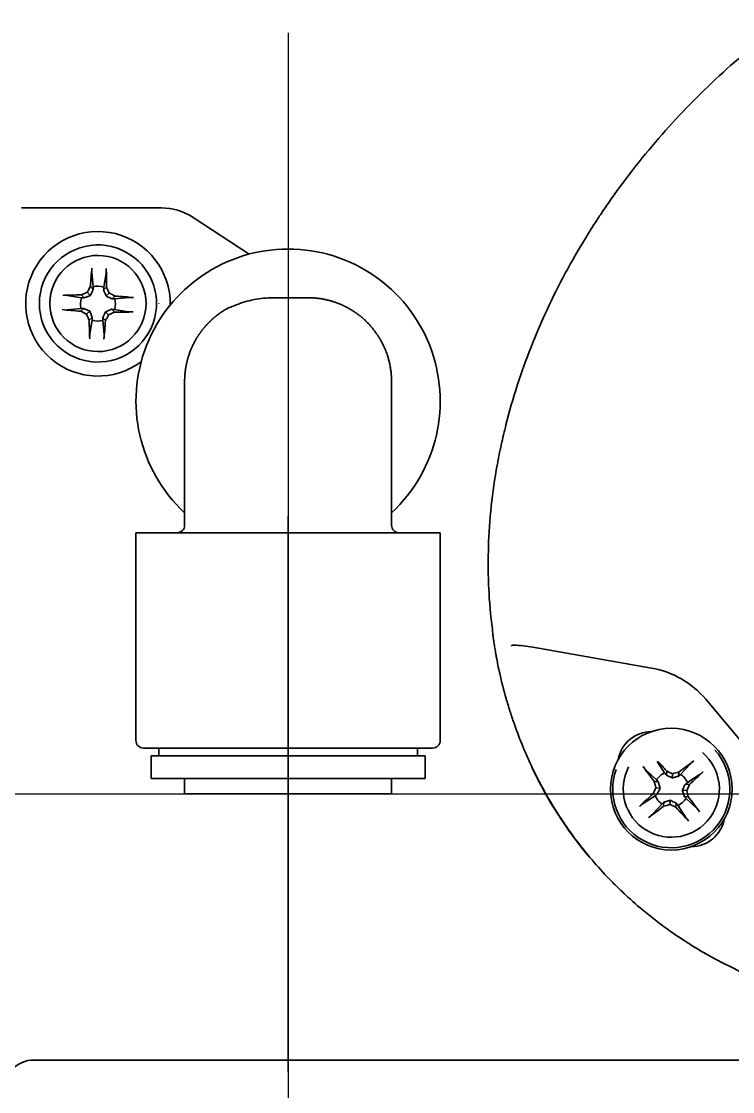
# Model space of a CAD drawing. Header units: inches. Extents: x 90 to 4161, y -506 to 3104.
# Drawn here: x 681.4 to 728.2, y 1215.4 to 1285.7 of the extents above; entities that cross this region are included whole.
import ezdxf

# ---------------------------------------------------------------- set-up
doc = ezdxf.new("R2010")
doc.units = ezdxf.units.IN
doc.layers.add('1', color=7, linetype='Continuous', true_color=0xffffff)
doc.layers.add('ORTHO$15', color=7, linetype='Continuous', true_color=0xffffff)

msp = doc.modelspace()

# ---------------------------------------------------------------- linework, layer by layer
at = {"color": 4}
for p, q in [((698.971, 1284.961), (698.971, 1184.961)), ((648.971, 1234.961), (748.971, 1234.961))]:
    msp.add_line(p, q, dxfattribs=at)
at = {"layer": '1', "color": 7, "linetype": 'Continuous', "lineweight": 35}
for p, q in [((681.44, 1273.463), (690.654, 1273.463)), ((692.668, 1272.866), (696.42, 1270.43)), ((686.156, 1268.274), (686.068, 1269.2)), ((686.135, 1268.513), (686.068, 1269.193)), ((686.856, 1268.252), (687.003, 1269.17)), ((686.895, 1268.513), (687.004, 1269.163)), ((686.154, 1268.1), (685.972, 1268.294)), ((686.847, 1268.077), (687.041, 1268.26)), ((685.393, 1267.558), (684.475, 1267.706)), ((685.567, 1267.549), (685.385, 1267.744)), ((685.97, 1267.708), (685.774, 1267.917)), ((687.006, 1267.675), (687.214, 1267.87)), ((687.397, 1267.49), (687.591, 1267.673)), ((687.572, 1267.488), (688.497, 1267.576)), ((685.37, 1266.859), (684.445, 1266.77)), ((685.545, 1266.856), (685.35, 1266.674)), ((687.375, 1266.798), (687.557, 1266.603)), ((687.549, 1266.789), (688.467, 1266.641)), ((690.471, 1267.186), (690.471, 1267.193)), ((685.936, 1266.672), (685.728, 1266.476)), ((686.095, 1266.269), (685.901, 1266.087)), ((686.086, 1266.095), (685.938, 1265.177)), ((686.786, 1266.073), (686.874, 1265.147)), ((686.788, 1266.247), (686.97, 1266.053)), ((686.972, 1266.639), (687.168, 1266.43)), ((698.971, 1253.211), (698.971, 1216.711)), ((723.191, 1235.874), (722.508, 1236.505)), ((723.727, 1236.324), (723.235, 1237.089)), ((724.77, 1236.233), (725.4, 1236.916)), ((723.837, 1236.188), (723.86, 1236.453)), ((724.224, 1235.994), (724.248, 1236.279)), ((724.638, 1236.118), (724.661, 1236.383)), ((725.22, 1235.696), (726.002, 1236.199)), ((723.306, 1235.742), (723.04, 1235.766)), ((723.43, 1235.328), (723.145, 1235.353)), ((724.89, 1235.2), (725.175, 1235.175)), ((725.084, 1235.587), (725.349, 1235.564)), ((723.1, 1234.831), (722.317, 1234.329)), ((723.235, 1234.941), (722.97, 1234.964)), ((723.681, 1234.41), (723.658, 1234.144)), ((724.096, 1234.534), (724.071, 1234.249)), ((725.014, 1234.785), (725.279, 1234.762)), ((725.129, 1234.654), (725.812, 1234.023)), ((723.55, 1234.295), (722.919, 1233.612)), ((724.483, 1234.34), (724.459, 1234.074)), ((724.592, 1234.204), (725.095, 1233.422)), ((682.271, 1217.461), (793.844, 1217.461))]:
    msp.add_line(p, q, dxfattribs=at)
for centre, radius, start, end in [((686.471, 1267.163), 4.75, 358.99938, 306.76357), ((686.471, 1267.173), 1.145, 70.35873, 105.95651), ((686.471, 1267.173), 1.145, 160.35873, 195.95651), ((686.471, 1267.173), 1.145, 340.35873, 15.95651), ((686.471, 1267.173), 1.145, 250.35873, 285.95651), ((724.16, 1235.264), 3.85, 160.25688, 41.74375), ((724.16, 1235.264), 3.16, 152.48312, 49.5175), ((724.16, 1235.264), 1.145, 112.20111, 147.79889), ((724.16, 1235.264), 1.145, 22.20111, 57.79889), ((724.16, 1235.264), 1.145, 202.20111, 237.79889), ((724.16, 1235.264), 1.145, 292.20111, 327.79889), ((682.271, 1215.461), 2, 90, 180)]:
    msp.add_arc(centre, radius, start, end, dxfattribs=at)
for centre, major_axis, ratio, start_param, end_param in [((690.653, 1269.763), (1.051, 3.548), 0.999834, 5.995286, 6.571085), ((686.471, 1267.181), (-3.85, 0), 0.999848, 3.494969, 9.250956), ((686.471, 1267.181), (-3.16, 0), 0.999875, 0, 6.275129), ((686.175, 1267.188), (0.185, 3.724), 0.072244, 0.900133, 1.272854), ((686.175, 1267.231), (0.19, 3.723), 0.07137, 0.917609, 1.222967), ((686.768, 1267.169), (-0.055, -3.728), 0.072244, 1.868738, 2.24146), ((686.768, 1267.212), (-0.05, -3.728), 0.072489, 1.928249, 2.223962), ((685.925, 1267.45), (1.666, 3.292), 0.094201, 1.359315, 1.476181), ((687.033, 1267.414), (1.451, -3.392), 0.094201, 1.665412, 1.782277), ((686.471, 1267.181), (-3.85, 0), 0.999848, 3.109437, 3.494969), ((686.475, 1267.47), (3.728, -0.055), 0.072244, 1.868738, 2.24146), ((686.23, 1267.736), (3.392, 1.451), 0.094201, 1.665412, 1.782277), ((686.747, 1267.719), (3.292, -1.666), 0.094201, 1.359315, 1.476181), ((686.486, 1267.47), (3.724, -0.185), 0.072244, 0.900133, 1.272854), ((686.456, 1266.877), (-3.724, 0.185), 0.072244, 0.900133, 1.272854), ((686.471, 1267.181), (-3.85, 0), 0.999848, 2.967771, 3.109437), ((686.195, 1266.628), (-3.292, 1.666), 0.094201, 1.359315, 1.476181), ((685.909, 1266.933), (-1.451, 3.392), 0.094201, 1.665412, 1.782277), ((686.174, 1267.178), (0.055, 3.728), 0.072244, 1.868738, 2.24146), ((686.767, 1267.159), (-0.185, -3.724), 0.072244, 0.900133, 1.272854), ((687.017, 1266.897), (-1.666, -3.292), 0.094201, 1.359315, 1.476181), ((686.711, 1266.611), (-3.392, -1.451), 0.094201, 1.665412, 1.782277), ((686.467, 1266.877), (-3.728, 0.055), 0.072244, 1.868738, 2.24146), ((723.929, 1235.077), (-2.346, 2.897), 0.072244, 0.900133, 1.272854), ((724.384, 1235.458), (2.446, -2.814), 0.072244, 1.868738, 2.127366), ((723.973, 1235.494), (2.897, 2.346), 0.072244, 0.900133, 1.272854), ((724.418, 1235.818), (3.344, -1.559), 0.094201, 1.665412, 1.782277), ((724.001, 1235.855), (3.563, 0.955), 0.094201, 1.359315, 1.476181), ((724.354, 1235.04), (-2.814, -2.446), 0.072244, 1.868738, 2.24146), ((723.605, 1235.522), (1.559, 3.344), 0.094201, 1.665412, 1.782277), ((723.569, 1235.106), (-0.955, 3.563), 0.094201, 1.359315, 1.476181), ((724.714, 1235.005), (-1.559, -3.344), 0.094201, 1.665412, 1.782277), ((724.75, 1235.422), (0.955, -3.563), 0.094201, 1.359315, 1.476181), ((723.965, 1235.488), (2.814, 2.446), 0.072244, 1.868738, 2.24146), ((724.39, 1235.451), (2.346, -2.897), 0.072244, 0.900133, 1.272854), ((724.346, 1235.033), (-2.897, -2.346), 0.072244, 0.900133, 1.272854), ((724.318, 1234.673), (-3.563, -0.955), 0.094201, 1.359315, 1.476181), ((723.901, 1234.71), (-3.344, 1.559), 0.094201, 1.665412, 1.782277), ((723.936, 1235.069), (-2.446, 2.814), 0.072244, 1.868738, 2.24146)]:
    msp.add_ellipse(centre, major_axis=major_axis, ratio=ratio, start_param=start_param, end_param=end_param, dxfattribs=at)
for points, knots in [([(686.068, 1269.2), (686.067, 1269.207), (686.067, 1269.215), (686.066, 1269.23), (686.066, 1269.235), (686.066, 1269.246), (686.066, 1269.258), (686.066, 1269.27), (686.066, 1269.283), (686.066, 1269.29), (686.066, 1269.311), (686.067, 1269.326), (686.067, 1269.348), (686.068, 1269.356), (686.068, 1269.371), (686.069, 1269.386), (686.07, 1269.401), (686.071, 1269.416), (686.071, 1269.424), (686.073, 1269.446), (686.074, 1269.461), (686.076, 1269.488), (686.077, 1269.501), (686.079, 1269.513)], [0, 0, 0, 0, 0.125, 0.125, 0.1875, 0.1875, 0.25, 0.3125, 0.3125, 0.375, 0.375, 0.5, 0.5, 0.5625, 0.5625, 0.625, 0.6875, 0.6875, 0.75, 0.75, 0.875, 0.875, 1, 1, 1, 1]), ([(686.068, 1269.193), (686.068, 1269.199), (686.067, 1269.208), (686.067, 1269.222), (686.066, 1269.227), (686.066, 1269.238), (686.066, 1269.25), (686.066, 1269.262), (686.066, 1269.275), (686.066, 1269.282), (686.067, 1269.303), (686.067, 1269.317), (686.068, 1269.339), (686.068, 1269.347), (686.069, 1269.362), (686.069, 1269.377), (686.07, 1269.392), (686.071, 1269.408), (686.072, 1269.415), (686.073, 1269.438), (686.074, 1269.452), (686.077, 1269.479), (686.078, 1269.493), (686.079, 1269.505)], [0, 0, 0, 0, 0.125, 0.125, 0.1875, 0.1875, 0.25, 0.3125, 0.3125, 0.375, 0.375, 0.5, 0.5, 0.5625, 0.5625, 0.625, 0.6875, 0.6875, 0.75, 0.75, 0.875, 0.875, 1, 1, 1, 1]), ([(687.013, 1269.483), (687.013, 1269.471), (687.014, 1269.458), (687.014, 1269.431), (687.014, 1269.416), (687.014, 1269.386), (687.014, 1269.371), (687.014, 1269.348), (687.014, 1269.341), (687.013, 1269.325), (687.013, 1269.31), (687.013, 1269.296), (687.012, 1269.281), (687.012, 1269.274), (687.011, 1269.253), (687.01, 1269.24), (687.009, 1269.222), (687.008, 1269.216), (687.007, 1269.205), (687.006, 1269.194), (687.005, 1269.185), (687.004, 1269.177), (687.004, 1269.173), (687.003, 1269.17)], [0, 0, 0, 0, 0.125, 0.125, 0.25, 0.25, 0.375, 0.375, 0.4375, 0.4375, 0.5, 0.5625, 0.5625, 0.625, 0.625, 0.75, 0.75, 0.8125, 0.8125, 0.875, 0.9375, 0.9375, 1, 1, 1, 1]), ([(687.013, 1269.475), (687.013, 1269.462), (687.014, 1269.449), (687.014, 1269.422), (687.015, 1269.407), (687.015, 1269.377), (687.015, 1269.362), (687.014, 1269.339), (687.014, 1269.332), (687.014, 1269.317), (687.013, 1269.302), (687.013, 1269.287), (687.012, 1269.272), (687.012, 1269.265), (687.011, 1269.245), (687.01, 1269.232), (687.009, 1269.214), (687.009, 1269.208), (687.008, 1269.197), (687.007, 1269.187), (687.006, 1269.178), (687.005, 1269.17), (687.004, 1269.166), (687.004, 1269.163)], [0, 0, 0, 0, 0.125, 0.125, 0.25, 0.25, 0.375, 0.375, 0.4375, 0.4375, 0.5, 0.5625, 0.5625, 0.625, 0.625, 0.75, 0.75, 0.8125, 0.8125, 0.875, 0.9375, 0.9375, 1, 1, 1, 1]), ([(685.97, 1267.708), (685.901, 1267.68), (685.833, 1267.653), (685.699, 1267.6), (685.633, 1267.575), (685.567, 1267.549)], [0, 0, 0, 0, 0.5, 0.5, 1, 1, 1, 1]), ([(686.154, 1268.1), (686.124, 1268.036), (686.094, 1267.971), (686.033, 1267.841), (686.002, 1267.775), (685.97, 1267.708)], [0, 0, 0, 0, 0.5, 0.5, 1, 1, 1, 1]), ([(687.006, 1267.675), (686.978, 1267.744), (686.951, 1267.811), (686.898, 1267.945), (686.872, 1268.012), (686.847, 1268.077)], [0, 0, 0, 0, 0.5, 0.5, 1, 1, 1, 1]), ([(687.397, 1267.49), (687.333, 1267.52), (687.269, 1267.55), (687.138, 1267.611), (687.073, 1267.642), (687.006, 1267.675)], [0, 0, 0, 0, 0.5, 0.5, 1, 1, 1, 1]), ([(688.497, 1267.576), (688.504, 1267.577), (688.512, 1267.578), (688.527, 1267.578), (688.532, 1267.578), (688.543, 1267.579), (688.555, 1267.579), (688.568, 1267.579), (688.581, 1267.579), (688.588, 1267.578), (688.609, 1267.578), (688.623, 1267.578), (688.646, 1267.577), (688.653, 1267.577), (688.668, 1267.576), (688.684, 1267.575), (688.699, 1267.574), (688.714, 1267.574), (688.721, 1267.573), (688.744, 1267.572), (688.758, 1267.57), (688.785, 1267.568), (688.798, 1267.567), (688.81, 1267.566)], [0, 0, 0, 0, 0.125, 0.125, 0.1875, 0.1875, 0.25, 0.3125, 0.3125, 0.375, 0.375, 0.5, 0.5, 0.5625, 0.5625, 0.625, 0.6875, 0.6875, 0.75, 0.75, 0.875, 0.875, 1, 1, 1, 1]), ([(685.545, 1266.856), (685.609, 1266.827), (685.673, 1266.797), (685.803, 1266.736), (685.869, 1266.705), (685.936, 1266.672)], [0, 0, 0, 0, 0.5, 0.5, 1, 1, 1, 1]), ([(686.972, 1266.639), (687.041, 1266.667), (687.109, 1266.694), (687.243, 1266.746), (687.309, 1266.772), (687.375, 1266.798)], [0, 0, 0, 0, 0.5, 0.5, 1, 1, 1, 1]), ([(685.936, 1266.672), (685.964, 1266.603), (685.991, 1266.535), (686.044, 1266.402), (686.07, 1266.335), (686.095, 1266.269)], [0, 0, 0, 0, 0.5, 0.5, 1, 1, 1, 1]), ([(686.788, 1266.247), (686.817, 1266.311), (686.847, 1266.376), (686.909, 1266.506), (686.94, 1266.572), (686.972, 1266.639)], [0, 0, 0, 0, 0.5, 0.5, 1, 1, 1, 1]), ([(688.78, 1266.632), (688.768, 1266.631), (688.755, 1266.631), (688.728, 1266.63), (688.713, 1266.63), (688.684, 1266.63), (688.669, 1266.63), (688.646, 1266.63), (688.638, 1266.631), (688.623, 1266.631), (688.608, 1266.631), (688.593, 1266.632), (688.579, 1266.632), (688.571, 1266.633), (688.55, 1266.634), (688.537, 1266.634), (688.519, 1266.636), (688.513, 1266.636), (688.502, 1266.637), (688.492, 1266.638), (688.483, 1266.639), (688.474, 1266.64), (688.471, 1266.64), (688.467, 1266.641)], [0, 0, 0, 0, 0.125, 0.125, 0.25, 0.25, 0.375, 0.375, 0.4375, 0.4375, 0.5, 0.5625, 0.5625, 0.625, 0.625, 0.75, 0.75, 0.8125, 0.8125, 0.875, 0.9375, 0.9375, 1, 1, 1, 1]), ([(685.929, 1264.864), (685.929, 1264.876), (685.928, 1264.889), (685.928, 1264.916), (685.928, 1264.931), (685.927, 1264.961), (685.928, 1264.976), (685.928, 1264.999), (685.928, 1265.006), (685.928, 1265.021), (685.929, 1265.036), (685.929, 1265.051), (685.93, 1265.066), (685.93, 1265.073), (685.931, 1265.094), (685.932, 1265.107), (685.933, 1265.125), (685.933, 1265.131), (685.934, 1265.142), (685.935, 1265.153), (685.936, 1265.162), (685.937, 1265.17), (685.938, 1265.174), (685.938, 1265.177)], [0, 0, 0, 0, 0.125, 0.125, 0.25, 0.25, 0.375, 0.375, 0.4375, 0.4375, 0.5, 0.5625, 0.5625, 0.625, 0.625, 0.75, 0.75, 0.8125, 0.8125, 0.875, 0.9375, 0.9375, 1, 1, 1, 1]), ([(686.874, 1265.147), (686.875, 1265.14), (686.875, 1265.132), (686.876, 1265.117), (686.876, 1265.112), (686.876, 1265.101), (686.876, 1265.089), (686.876, 1265.077), (686.876, 1265.063), (686.876, 1265.057), (686.876, 1265.036), (686.875, 1265.021), (686.874, 1264.999), (686.874, 1264.991), (686.873, 1264.976), (686.873, 1264.961), (686.872, 1264.946), (686.871, 1264.93), (686.87, 1264.923), (686.869, 1264.901), (686.868, 1264.886), (686.866, 1264.859), (686.864, 1264.846), (686.863, 1264.834)], [0, 0, 0, 0, 0.125, 0.125, 0.1875, 0.1875, 0.25, 0.3125, 0.3125, 0.375, 0.375, 0.5, 0.5, 0.5625, 0.5625, 0.625, 0.6875, 0.6875, 0.75, 0.75, 0.875, 0.875, 1, 1, 1, 1]), ([(722.508, 1236.505), (722.503, 1236.509), (722.497, 1236.515), (722.487, 1236.526), (722.483, 1236.53), (722.475, 1236.538), (722.467, 1236.546), (722.459, 1236.556), (722.45, 1236.566), (722.446, 1236.571), (722.432, 1236.587), (722.423, 1236.598), (722.408, 1236.615), (722.404, 1236.621), (722.394, 1236.632), (722.384, 1236.644), (722.375, 1236.656), (722.365, 1236.668), (722.361, 1236.674), (722.347, 1236.691), (722.338, 1236.703), (722.322, 1236.725), (722.314, 1236.735), (722.307, 1236.745)], [0, 0, 0, 0, 0.125, 0.125, 0.1875, 0.1875, 0.25, 0.3125, 0.3125, 0.375, 0.375, 0.5, 0.5, 0.5625, 0.5625, 0.625, 0.6875, 0.6875, 0.75, 0.75, 0.875, 0.875, 1, 1, 1, 1]), ([(725.4, 1236.916), (725.405, 1236.921), (725.411, 1236.927), (725.422, 1236.937), (725.425, 1236.941), (725.434, 1236.948), (725.442, 1236.956), (725.452, 1236.964), (725.461, 1236.973), (725.467, 1236.978), (725.482, 1236.991), (725.493, 1237.001), (725.511, 1237.015), (725.517, 1237.02), (725.528, 1237.03), (725.54, 1237.039), (725.552, 1237.049), (725.564, 1237.058), (725.57, 1237.063), (725.587, 1237.077), (725.599, 1237.085), (725.621, 1237.102), (725.631, 1237.11), (725.641, 1237.117)], [0, 0, 0, 0, 0.125, 0.125, 0.1875, 0.1875, 0.25, 0.3125, 0.3125, 0.375, 0.375, 0.5, 0.5, 0.5625, 0.5625, 0.625, 0.6875, 0.6875, 0.75, 0.75, 0.875, 0.875, 1, 1, 1, 1]), ([(724.224, 1235.994), (724.157, 1236.027), (724.091, 1236.059), (723.963, 1236.124), (723.899, 1236.156), (723.837, 1236.188)], [0, 0, 0, 0, 0.5, 0.5, 1, 1, 1, 1]), ([(724.638, 1236.118), (724.571, 1236.097), (724.503, 1236.076), (724.365, 1236.035), (724.295, 1236.015), (724.224, 1235.994)], [0, 0, 0, 0, 0.5, 0.5, 1, 1, 1, 1]), ([(726.241, 1236.401), (726.233, 1236.392), (726.223, 1236.383), (726.204, 1236.365), (726.193, 1236.355), (726.171, 1236.335), (726.159, 1236.325), (726.142, 1236.31), (726.136, 1236.305), (726.125, 1236.295), (726.113, 1236.285), (726.102, 1236.276), (726.091, 1236.267), (726.085, 1236.262), (726.069, 1236.249), (726.059, 1236.241), (726.044, 1236.229), (726.04, 1236.226), (726.031, 1236.219), (726.022, 1236.213), (726.015, 1236.208), (726.008, 1236.203), (726.005, 1236.201), (726.002, 1236.199)], [0, 0, 0, 0, 0.125, 0.125, 0.25, 0.25, 0.375, 0.375, 0.4375, 0.4375, 0.5, 0.5625, 0.5625, 0.625, 0.625, 0.75, 0.75, 0.8125, 0.8125, 0.875, 0.9375, 0.9375, 1, 1, 1, 1]), ([(723.43, 1235.328), (723.397, 1235.261), (723.364, 1235.196), (723.3, 1235.067), (723.268, 1235.004), (723.235, 1234.941)], [0, 0, 0, 0, 0.5, 0.5, 1, 1, 1, 1]), ([(723.306, 1235.742), (723.326, 1235.675), (723.347, 1235.607), (723.388, 1235.469), (723.409, 1235.399), (723.43, 1235.328)], [0, 0, 0, 0, 0.5, 0.5, 1, 1, 1, 1]), ([(724.89, 1235.2), (724.922, 1235.267), (724.955, 1235.332), (725.02, 1235.461), (725.052, 1235.524), (725.084, 1235.587)], [0, 0, 0, 0, 0.5, 0.5, 1, 1, 1, 1]), ([(725.014, 1234.785), (724.993, 1234.853), (724.972, 1234.921), (724.931, 1235.059), (724.91, 1235.128), (724.89, 1235.2)], [0, 0, 0, 0, 0.5, 0.5, 1, 1, 1, 1]), ([(723.681, 1234.41), (723.749, 1234.43), (723.817, 1234.451), (723.954, 1234.492), (724.024, 1234.513), (724.096, 1234.534)], [0, 0, 0, 0, 0.5, 0.5, 1, 1, 1, 1]), ([(724.096, 1234.534), (724.163, 1234.501), (724.228, 1234.469), (724.357, 1234.404), (724.42, 1234.372), (724.483, 1234.34)], [0, 0, 0, 0, 0.5, 0.5, 1, 1, 1, 1]), ([(722.078, 1234.127), (722.087, 1234.135), (722.096, 1234.144), (722.116, 1234.163), (722.127, 1234.173), (722.149, 1234.192), (722.16, 1234.202), (722.177, 1234.218), (722.183, 1234.223), (722.195, 1234.232), (722.206, 1234.242), (722.217, 1234.252), (722.229, 1234.261), (722.234, 1234.266), (722.25, 1234.279), (722.261, 1234.287), (722.275, 1234.298), (722.28, 1234.302), (722.289, 1234.308), (722.297, 1234.315), (722.304, 1234.32), (722.311, 1234.325), (722.314, 1234.327), (722.317, 1234.329)], [0, 0, 0, 0, 0.125, 0.125, 0.25, 0.25, 0.375, 0.375, 0.4375, 0.4375, 0.5, 0.5625, 0.5625, 0.625, 0.625, 0.75, 0.75, 0.8125, 0.8125, 0.875, 0.9375, 0.9375, 1, 1, 1, 1]), ([(725.812, 1234.023), (725.817, 1234.018), (725.823, 1234.013), (725.833, 1234.002), (725.836, 1233.998), (725.844, 1233.99), (725.852, 1233.981), (725.86, 1233.972), (725.869, 1233.962), (725.874, 1233.957), (725.887, 1233.941), (725.897, 1233.93), (725.911, 1233.913), (725.916, 1233.907), (725.926, 1233.895), (725.935, 1233.883), (725.945, 1233.872), (725.954, 1233.86), (725.959, 1233.854), (725.972, 1233.836), (725.981, 1233.825), (725.998, 1233.803), (726.005, 1233.792), (726.012, 1233.783)], [0, 0, 0, 0, 0.125, 0.125, 0.1875, 0.1875, 0.25, 0.3125, 0.3125, 0.375, 0.375, 0.5, 0.5, 0.5625, 0.5625, 0.625, 0.6875, 0.6875, 0.75, 0.75, 0.875, 0.875, 1, 1, 1, 1]), ([(722.919, 1233.612), (722.914, 1233.607), (722.908, 1233.601), (722.898, 1233.591), (722.894, 1233.587), (722.886, 1233.579), (722.877, 1233.572), (722.868, 1233.563), (722.858, 1233.554), (722.853, 1233.55), (722.837, 1233.536), (722.826, 1233.527), (722.809, 1233.513), (722.803, 1233.508), (722.791, 1233.498), (722.779, 1233.488), (722.767, 1233.479), (722.756, 1233.47), (722.75, 1233.465), (722.732, 1233.451), (722.721, 1233.442), (722.699, 1233.426), (722.688, 1233.418), (722.678, 1233.411)], [0, 0, 0, 0, 0.125, 0.125, 0.1875, 0.1875, 0.25, 0.3125, 0.3125, 0.375, 0.375, 0.5, 0.5, 0.5625, 0.5625, 0.625, 0.6875, 0.6875, 0.75, 0.75, 0.875, 0.875, 1, 1, 1, 1]), ([(725.297, 1233.182), (725.288, 1233.191), (725.279, 1233.2), (725.261, 1233.22), (725.251, 1233.231), (725.231, 1233.253), (725.221, 1233.264), (725.206, 1233.281), (725.201, 1233.287), (725.191, 1233.299), (725.181, 1233.31), (725.172, 1233.321), (725.163, 1233.333), (725.158, 1233.338), (725.145, 1233.354), (725.137, 1233.365), (725.125, 1233.379), (725.122, 1233.384), (725.115, 1233.393), (725.109, 1233.401), (725.104, 1233.408), (725.099, 1233.415), (725.097, 1233.419), (725.095, 1233.422)], [0, 0, 0, 0, 0.125, 0.125, 0.25, 0.25, 0.375, 0.375, 0.4375, 0.4375, 0.5, 0.5625, 0.5625, 0.625, 0.625, 0.75, 0.75, 0.8125, 0.8125, 0.875, 0.9375, 0.9375, 1, 1, 1, 1])]:
    msp.add_open_spline(points, degree=3, knots=knots, dxfattribs=at)
for points in [[(686.156, 1268.274), (686.155, 1268.216), (686.155, 1268.158), (686.154, 1268.1)], [(686.847, 1268.077), (686.85, 1268.136), (686.853, 1268.194), (686.856, 1268.252)], [(685.567, 1267.549), (685.509, 1267.552), (685.451, 1267.555), (685.393, 1267.558)], [(687.572, 1267.488), (687.514, 1267.489), (687.455, 1267.49), (687.397, 1267.49)], [(685.37, 1266.859), (685.428, 1266.858), (685.486, 1266.857), (685.545, 1266.856)], [(687.375, 1266.798), (687.433, 1266.795), (687.491, 1266.792), (687.549, 1266.789)], [(686.095, 1266.269), (686.092, 1266.211), (686.089, 1266.153), (686.086, 1266.095)], [(686.786, 1266.073), (686.786, 1266.131), (686.787, 1266.189), (686.788, 1266.247)], [(723.191, 1235.874), (723.229, 1235.83), (723.267, 1235.786), (723.306, 1235.742)], [(723.837, 1236.188), (723.8, 1236.233), (723.764, 1236.279), (723.727, 1236.324)], [(724.77, 1236.233), (724.726, 1236.194), (724.682, 1236.156), (724.638, 1236.118)], [(725.084, 1235.587), (725.129, 1235.623), (725.175, 1235.66), (725.22, 1235.696)], [(723.235, 1234.941), (723.19, 1234.904), (723.145, 1234.868), (723.1, 1234.831)], [(723.55, 1234.295), (723.593, 1234.333), (723.637, 1234.371), (723.681, 1234.41)], [(725.129, 1234.654), (725.09, 1234.697), (725.052, 1234.741), (725.014, 1234.785)], [(724.483, 1234.34), (724.519, 1234.294), (724.556, 1234.249), (724.592, 1234.204)]]:
    msp.add_open_spline(points, degree=3, dxfattribs=at)
at = {"layer": 'ORTHO$15', "color": 7, "linetype": 'Continuous', "lineweight": 35, "extrusion": (0, 1, 0)}
for p, q in [((697.671, 1267.561), (700.271, 1267.561)), ((692.171, 1252.611), (692.171, 1262.061)), ((705.771, 1262.061), (705.771, 1252.611)), ((708.971, 1252.111), (688.971, 1252.111)), ((688.971, 1252.111), (688.971, 1238.461)), ((708.971, 1238.461), (708.971, 1252.111)), ((715.061, 1244.595), (722.866, 1243.219)), ((726.42, 1241.167), (729.888, 1237.034)), ((708.471, 1237.961), (689.471, 1237.961)), ((690.471, 1237.961), (690.471, 1237.461)), ((707.471, 1237.461), (707.471, 1237.961)), ((689.971, 1237.461), (707.971, 1237.461)), ((689.971, 1237.461), (689.971, 1235.961)), ((707.971, 1235.961), (707.971, 1237.461)), ((707.971, 1235.961), (689.971, 1235.961)), ((692.171, 1235.961), (692.171, 1234.961)), ((705.771, 1234.961), (705.771, 1235.961)), ((705.771, 1234.961), (692.171, 1234.961)), ((718.797, 1230.764), (718.811, 1230.776))]:
    msp.add_line(p, q, dxfattribs=at)
at = {"layer": 'ORTHO$15', "color": 7, "linetype": 'Continuous', "lineweight": 35}
msp.add_circle((724.16, 1235.264), 4, dxfattribs=at)
for centre, radius, start, end in [((698.971, 1260.761), 10, 312.84794, 227.15202), ((691.671, 1252.611), 0.5, 270, 0), ((706.271, 1252.611), 0.5, 180, 270), ((722.874, 1236.796), 2.25, 90.43094, 169.56906), ((689.471, 1238.461), 0.5, 179.99998, 269.99998), ((708.471, 1238.461), 0.5, 269.99998, 359.99998), ((725.445, 1233.732), 2.25, 270.43094, 349.56906)]:
    msp.add_arc(centre, radius, start, end, dxfattribs=at)
at = {"layer": 'ORTHO$15', "color": 7, "linetype": 'Continuous', "lineweight": 35, "extrusion": (0, 0, -1)}
msp.add_ellipse((721.824, 1237.309), major_axis=(3, 5.197), ratio=0.999914, start_param=5.934175, end_param=6.632196, dxfattribs=at)
at = {"layer": 'ORTHO$15', "color": 7, "linetype": 'Continuous', "lineweight": 35}
for points, knots in [([(769.477, 1293.668), (768.608, 1293.939), (767.734, 1294.172), (766.414, 1294.468), (765.972, 1294.557), (765.086, 1294.72), (764.642, 1294.792), (763.304, 1294.984), (762.408, 1295.078), (761.054, 1295.17), (760.602, 1295.193), (760.035, 1295.211), (759.921, 1295.214), (759.694, 1295.219), (759.354, 1295.225), (759.014, 1295.226), (757.882, 1295.221), (756.981, 1295.185), (755.185, 1295.053), (754.29, 1294.957), (752.508, 1294.708), (751.62, 1294.555), (750.294, 1294.284), (749.852, 1294.187), (749.192, 1294.031), (748.971, 1293.977), (748.642, 1293.894), (748.532, 1293.866), (748.312, 1293.809), (747.326, 1293.548), (746.353, 1293.256), (744.643, 1292.688), (743.799, 1292.379), (742.129, 1291.716), (741.304, 1291.361), (739.673, 1290.605), (738.867, 1290.204), (737.672, 1289.569), (737.276, 1289.352), (736.685, 1289.018), (736.489, 1288.905), (736.098, 1288.676), (735.903, 1288.561), (734.932, 1287.977), (734.169, 1287.49), (732.67, 1286.476), (731.934, 1285.95), (730.851, 1285.132), (730.493, 1284.854), (730.05, 1284.501), (729.962, 1284.43), (729.786, 1284.288), (729.698, 1284.216), (729.435, 1284.001), (729.261, 1283.856), (728.395, 1283.128), (727.721, 1282.529), (726.408, 1281.299), (725.129, 1280.038), (723.92, 1278.714), (722.745, 1277.359), (722.175, 1276.666), (721.072, 1275.246), (720.538, 1274.521), (719.893, 1273.592), (719.702, 1273.312), (719.513, 1273.03), (719.388, 1272.841), (719.325, 1272.746), (719.015, 1272.272), (718.773, 1271.89), (718.065, 1270.736), (717.618, 1269.957), (716.77, 1268.379), (716.37, 1267.58), (715.619, 1265.963), (715.268, 1265.144), (714.615, 1263.486), (714.313, 1262.647), (713.763, 1260.947), (713.514, 1260.086), (713.183, 1258.777), (713.079, 1258.338), (712.935, 1257.675), (712.889, 1257.453), (712.823, 1257.119), (712.801, 1257.008), (712.758, 1256.784), (712.738, 1256.672), (712.556, 1255.666), (712.427, 1254.77), (712.235, 1252.977), (712.172, 1252.079), (712.129, 1250.731), (712.123, 1250.281), (712.129, 1249.381), (712.141, 1248.93), (712.203, 1247.578), (712.281, 1246.676), (712.397, 1245.772)], [0, 0, 0, 0, 0.03125, 0.03125, 0.046875, 0.046875, 0.0625, 0.0625, 0.09375, 0.09375, 0.109375, 0.109375, 0.113281, 0.113281, 0.117188, 0.125, 0.125, 0.15625, 0.15625, 0.1875, 0.1875, 0.21875, 0.21875, 0.234375, 0.234375, 0.242188, 0.242188, 0.246094, 0.246094, 0.25, 0.28125, 0.28125, 0.3125, 0.3125, 0.34375, 0.34375, 0.375, 0.375, 0.390625, 0.390625, 0.398438, 0.398438, 0.40625, 0.40625, 0.4375, 0.4375, 0.46875, 0.46875, 0.484375, 0.484375, 0.488281, 0.488281, 0.492188, 0.492188, 0.5, 0.5, 0.53125, 0.53125, 0.5625, 0.59375, 0.59375, 0.625, 0.625, 0.65625, 0.65625, 0.664063, 0.667969, 0.667969, 0.671875, 0.671875, 0.6875, 0.6875, 0.71875, 0.71875, 0.75, 0.75, 0.78125, 0.78125, 0.8125, 0.8125, 0.84375, 0.84375, 0.859375, 0.859375, 0.867188, 0.867188, 0.871094, 0.871094, 0.875, 0.875, 0.90625, 0.90625, 0.9375, 0.9375, 0.953125, 0.953125, 0.96875, 0.96875, 1, 1, 1, 1]), ([(697.671, 1267.546), (697.47, 1267.538), (697.064, 1267.5), (696.24, 1267.34), (695.656, 1267.139), (695.279, 1266.975)], [0, 0, 0, 0, 0.271967, 0.533633, 1, 1, 1, 1]), ([(700.271, 1267.561), (700.282, 1267.561), (700.304, 1267.561), (700.337, 1267.561), (700.371, 1267.561), (700.404, 1267.56), (700.437, 1267.559), (700.47, 1267.558), (700.503, 1267.557), (700.536, 1267.555), (700.569, 1267.553), (700.602, 1267.551), (700.636, 1267.549), (700.669, 1267.547), (700.702, 1267.545), (700.735, 1267.542), (700.768, 1267.539), (700.801, 1267.536), (700.834, 1267.533), (700.867, 1267.529), (700.9, 1267.525), (700.933, 1267.521), (700.966, 1267.517), (700.999, 1267.513), (701.032, 1267.509), (701.065, 1267.504), (701.098, 1267.499), (701.13, 1267.494), (701.163, 1267.489), (701.196, 1267.483), (701.229, 1267.477), (701.262, 1267.472), (701.294, 1267.465), (701.327, 1267.459), (701.36, 1267.453), (701.392, 1267.446), (701.425, 1267.439), (701.457, 1267.432), (701.49, 1267.425), (701.522, 1267.417), (701.555, 1267.41), (701.587, 1267.402), (701.619, 1267.394), (701.652, 1267.385), (701.684, 1267.377), (701.716, 1267.368), (701.748, 1267.359), (701.78, 1267.35), (701.812, 1267.341), (701.844, 1267.332), (701.876, 1267.322), (701.908, 1267.312), (701.94, 1267.302), (701.972, 1267.292), (702.003, 1267.282), (702.035, 1267.271), (702.067, 1267.26), (702.098, 1267.249), (702.13, 1267.238), (702.161, 1267.227), (702.192, 1267.215), (702.224, 1267.203), (702.255, 1267.191), (702.286, 1267.179), (702.317, 1267.167), (702.348, 1267.154), (702.379, 1267.142), (702.418, 1267.125), (702.467, 1267.104), (702.523, 1267.079), (702.58, 1267.053), (702.637, 1267.027), (702.693, 1267), (702.749, 1266.972), (702.806, 1266.943), (702.862, 1266.913), (702.917, 1266.883), (702.973, 1266.852), (703.028, 1266.82), (703.084, 1266.788), (703.139, 1266.755), (703.194, 1266.721), (703.248, 1266.686), (703.303, 1266.651), (703.357, 1266.614), (703.411, 1266.578), (703.464, 1266.54), (703.518, 1266.501), (703.571, 1266.462), (703.623, 1266.422), (703.676, 1266.381), (703.728, 1266.34), (703.779, 1266.298), (703.83, 1266.255), (703.881, 1266.211), (703.932, 1266.166), (703.982, 1266.121), (704.032, 1266.075), (704.081, 1266.028), (704.13, 1265.981), (704.178, 1265.932), (704.226, 1265.883), (704.258, 1265.85), (704.274, 1265.834)], [0, 0, 0, 0, 0.007246, 0.014493, 0.021741, 0.028991, 0.036242, 0.043494, 0.050748, 0.058003, 0.065259, 0.072517, 0.079777, 0.087038, 0.094301, 0.101566, 0.108833, 0.116101, 0.123372, 0.130644, 0.137918, 0.145195, 0.152473, 0.159754, 0.167037, 0.174322, 0.18161, 0.1889, 0.196192, 0.203487, 0.210784, 0.218084, 0.225386, 0.232692, 0.24, 0.24731, 0.254624, 0.26194, 0.26926, 0.276582, 0.283908, 0.291236, 0.298568, 0.305903, 0.313241, 0.320582, 0.327927, 0.335275, 0.342627, 0.349982, 0.35734, 0.364702, 0.372068, 0.379438, 0.386811, 0.394188, 0.401569, 0.408954, 0.416342, 0.423735, 0.431132, 0.438533, 0.445937, 0.453347, 0.46076, 0.468178, 0.4756, 0.483026, 0.496775, 0.510581, 0.524444, 0.538365, 0.552343, 0.566381, 0.580476, 0.59463, 0.608844, 0.623117, 0.637449, 0.651842, 0.666295, 0.680808, 0.695382, 0.710017, 0.724713, 0.739471, 0.754291, 0.769172, 0.784116, 0.799122, 0.814192, 0.829324, 0.844519, 0.859778, 0.8751, 0.890487, 0.905937, 0.921452, 0.937032, 0.952676, 0.968386, 0.98416, 1, 1, 1, 1]), ([(693.586, 1265.744), (693.593, 1265.752), (693.608, 1265.769), (693.631, 1265.793), (693.654, 1265.818), (693.677, 1265.842), (693.7, 1265.867), (693.723, 1265.891), (693.746, 1265.914), (693.77, 1265.938), (693.793, 1265.962), (693.817, 1265.985), (693.84, 1266.008), (693.864, 1266.031), (693.888, 1266.054), (693.912, 1266.076), (693.936, 1266.099), (693.96, 1266.121), (693.984, 1266.143), (694.009, 1266.165), (694.033, 1266.186), (694.058, 1266.208), (694.082, 1266.229), (694.107, 1266.25), (694.132, 1266.271), (694.157, 1266.292), (694.182, 1266.313), (694.207, 1266.333), (694.232, 1266.353), (694.257, 1266.373), (694.282, 1266.393), (694.308, 1266.413), (694.333, 1266.432), (694.358, 1266.452), (694.384, 1266.471), (694.41, 1266.49), (694.435, 1266.509), (694.461, 1266.527), (694.487, 1266.546), (694.513, 1266.564), (694.539, 1266.582), (694.565, 1266.6), (694.591, 1266.618), (694.617, 1266.635), (694.643, 1266.653), (694.669, 1266.67), (694.695, 1266.687), (694.722, 1266.704), (694.748, 1266.72), (694.774, 1266.737), (694.801, 1266.753), (694.827, 1266.769), (694.854, 1266.785), (694.881, 1266.801), (694.898, 1266.811), (694.907, 1266.816)], [0, 0, 0, 0, 0.019944, 0.039845, 0.059704, 0.079521, 0.099296, 0.119028, 0.138718, 0.158366, 0.177972, 0.197536, 0.217058, 0.236539, 0.255977, 0.275374, 0.294729, 0.314042, 0.333314, 0.352545, 0.371734, 0.390881, 0.409988, 0.429053, 0.448077, 0.46706, 0.486002, 0.504902, 0.523762, 0.542582, 0.56136, 0.580098, 0.598795, 0.617452, 0.636068, 0.654643, 0.673179, 0.691674, 0.710129, 0.728543, 0.746918, 0.765253, 0.783548, 0.801803, 0.820018, 0.838193, 0.856329, 0.874426, 0.892483, 0.9105, 0.928478, 0.946417, 0.964317, 0.982178, 1, 1, 1, 1]), ([(695.299, 1266.981), (695.173, 1266.94), (695.03, 1266.883), (694.931, 1266.83), (694.907, 1266.817)], [0, 0, 0, 0, 0.723431, 1, 1, 1, 1]), ([(692.93, 1264.849), (692.936, 1264.86), (692.948, 1264.88), (692.967, 1264.911), (692.986, 1264.942), (693.004, 1264.972), (693.024, 1265.002), (693.043, 1265.033), (693.062, 1265.063), (693.082, 1265.093), (693.102, 1265.122), (693.122, 1265.152), (693.142, 1265.182), (693.162, 1265.211), (693.183, 1265.24), (693.204, 1265.27), (693.225, 1265.299), (693.246, 1265.328), (693.267, 1265.356), (693.289, 1265.385), (693.311, 1265.413), (693.333, 1265.442), (693.355, 1265.47), (693.377, 1265.498), (693.399, 1265.526), (693.422, 1265.554), (693.445, 1265.581), (693.468, 1265.609), (693.491, 1265.636), (693.515, 1265.663), (693.538, 1265.69), (693.562, 1265.717), (693.578, 1265.735), (693.586, 1265.744)], [0, 0, 0, 0, 0.032544, 0.065067, 0.097571, 0.130056, 0.162521, 0.194966, 0.227392, 0.259799, 0.292186, 0.324554, 0.356903, 0.389233, 0.421545, 0.453837, 0.486111, 0.518365, 0.550602, 0.582819, 0.615019, 0.6472, 0.679362, 0.711507, 0.743633, 0.775741, 0.807831, 0.839904, 0.871958, 0.903995, 0.936014, 0.968016, 1, 1, 1, 1]), ([(704.274, 1265.834), (704.274, 1265.834), (704.274, 1265.833), (704.274, 1265.833), (704.274, 1265.833), (704.275, 1265.832), (704.276, 1265.832), (704.276, 1265.831), (704.277, 1265.83), (704.278, 1265.829), (704.279, 1265.828), (704.28, 1265.827), (704.282, 1265.825), (704.283, 1265.824), (704.285, 1265.822), (704.286, 1265.82), (704.288, 1265.818), (704.29, 1265.816), (704.292, 1265.814), (704.294, 1265.812), (704.297, 1265.809), (704.299, 1265.807), (704.302, 1265.804), (704.304, 1265.801), (704.307, 1265.798), (704.31, 1265.795), (704.313, 1265.791), (704.316, 1265.788), (704.32, 1265.784), (704.323, 1265.781), (704.326, 1265.777), (704.33, 1265.773), (704.334, 1265.769), (704.338, 1265.765), (704.342, 1265.76), (704.346, 1265.756), (704.35, 1265.751), (704.354, 1265.746), (704.359, 1265.741), (704.363, 1265.736), (704.368, 1265.731), (704.373, 1265.726), (704.378, 1265.72), (704.383, 1265.714), (704.388, 1265.709), (704.393, 1265.703), (704.399, 1265.697), (704.404, 1265.691), (704.41, 1265.684), (704.415, 1265.678), (704.421, 1265.671), (704.427, 1265.664), (704.446, 1265.642), (704.478, 1265.604), (704.521, 1265.552), (704.595, 1265.462), (704.696, 1265.33), (704.792, 1265.195), (704.855, 1265.101), (704.891, 1265.047), (704.926, 1264.991), (704.961, 1264.935), (704.996, 1264.877), (705.03, 1264.819), (705.065, 1264.759), (705.098, 1264.698), (705.132, 1264.635), (705.165, 1264.572), (705.198, 1264.507), (705.23, 1264.441), (705.251, 1264.397), (705.261, 1264.374)], [0, 0, 0, 0, 0.000072, 0.00024, 0.000507, 0.000875, 0.001344, 0.001915, 0.002586, 0.003359, 0.004234, 0.00521, 0.006287, 0.007466, 0.008746, 0.010127, 0.01161, 0.013195, 0.014881, 0.016668, 0.018557, 0.020547, 0.022639, 0.024832, 0.027126, 0.029523, 0.03202, 0.034619, 0.03732, 0.040122, 0.043025, 0.04603, 0.049136, 0.052344, 0.055653, 0.059064, 0.062576, 0.06619, 0.069905, 0.073722, 0.07764, 0.08166, 0.085781, 0.090003, 0.094327, 0.098753, 0.10328, 0.107908, 0.112638, 0.11747, 0.122403, 0.127437, 0.132573, 0.172413, 0.210134, 0.245735, 0.368661, 0.489602, 0.52566, 0.562252, 0.599377, 0.637035, 0.675227, 0.713952, 0.753212, 0.793006, 0.833335, 0.874199, 0.915597, 0.957531, 1, 1, 1, 1]), ([(692.313, 1263.303), (692.313, 1263.303), (692.314, 1263.305), (692.314, 1263.307), (692.315, 1263.311), (692.316, 1263.316), (692.318, 1263.322), (692.319, 1263.329), (692.321, 1263.337), (692.324, 1263.347), (692.326, 1263.357), (692.329, 1263.369), (692.332, 1263.381), (692.335, 1263.395), (692.339, 1263.409), (692.343, 1263.425), (692.347, 1263.442), (692.352, 1263.46), (692.357, 1263.479), (692.362, 1263.499), (692.368, 1263.52), (692.374, 1263.542), (692.381, 1263.565), (692.388, 1263.59), (692.403, 1263.641), (692.427, 1263.72), (692.462, 1263.828), (692.501, 1263.939), (692.54, 1264.041), (692.576, 1264.134), (692.61, 1264.215), (692.645, 1264.294), (692.679, 1264.371), (692.715, 1264.446), (692.75, 1264.518), (692.786, 1264.588), (692.822, 1264.657), (692.858, 1264.723), (692.894, 1264.787), (692.918, 1264.829), (692.93, 1264.849)], [0, 0, 0, 0, 0.001084, 0.002835, 0.005255, 0.008345, 0.012105, 0.016535, 0.021635, 0.027404, 0.033844, 0.040955, 0.048735, 0.057185, 0.066306, 0.076097, 0.086558, 0.09769, 0.109492, 0.121964, 0.135106, 0.148918, 0.163401, 0.178554, 0.194377, 0.260115, 0.3281, 0.398332, 0.47081, 0.524543, 0.577151, 0.628633, 0.67899, 0.728222, 0.776329, 0.823312, 0.86917, 0.913904, 0.957514, 1, 1, 1, 1]), ([(705.262, 1264.374), (705.263, 1264.37), (705.269, 1264.357), (705.281, 1264.332), (705.302, 1264.284), (705.342, 1264.193), (705.395, 1264.063), (705.452, 1263.911), (705.516, 1263.722), (705.583, 1263.497), (705.637, 1263.273), (705.675, 1263.092), (705.7, 1262.947), (705.722, 1262.804), (705.736, 1262.686), (705.746, 1262.593), (705.752, 1262.527), (705.757, 1262.461), (705.761, 1262.394), (705.765, 1262.328), (705.768, 1262.261), (705.77, 1262.195), (705.771, 1262.128), (705.771, 1262.084), (705.771, 1262.061)], [0, 0, 0, 0, 0.005143, 0.01713, 0.034627, 0.070672, 0.141624, 0.208878, 0.274101, 0.391511, 0.502149, 0.563917, 0.625502, 0.686904, 0.748126, 0.776277, 0.804386, 0.832454, 0.86048, 0.888465, 0.916409, 0.944313, 0.972176, 1, 1, 1, 1]), ([(692.171, 1262.061), (692.171, 1262.062), (692.171, 1262.066), (692.171, 1262.073), (692.171, 1262.085), (692.171, 1262.101), (692.172, 1262.121), (692.172, 1262.162), (692.173, 1262.223), (692.176, 1262.3), (692.18, 1262.378), (692.186, 1262.47), (692.196, 1262.588), (692.21, 1262.718), (692.227, 1262.844), (692.243, 1262.95), (692.259, 1263.043), (692.275, 1263.125), (692.289, 1263.195), (692.302, 1263.252), (692.31, 1263.287), (692.313, 1263.302)], [0, 0, 0, 0, 0.002382, 0.008193, 0.017432, 0.030099, 0.046195, 0.06572, 0.128559, 0.190061, 0.250228, 0.316301, 0.411015, 0.534368, 0.629864, 0.715701, 0.791878, 0.858397, 0.915257, 0.962458, 1, 1, 1, 1]), ([(712.883, 1242.867), (712.867, 1242.939), (712.851, 1243.01), (712.82, 1243.153), (712.805, 1243.224), (712.76, 1243.437), (712.732, 1243.578), (712.692, 1243.786), (712.679, 1243.856), (712.66, 1243.959), (712.653, 1243.994), (712.641, 1244.062), (712.635, 1244.096), (712.605, 1244.266), (712.583, 1244.397), (712.542, 1244.652), (712.523, 1244.775), (712.502, 1244.923), (712.498, 1244.952), (712.49, 1245.01), (712.485, 1245.039), (712.474, 1245.124), (712.467, 1245.179), (712.446, 1245.337), (712.434, 1245.435), (712.413, 1245.616), (712.404, 1245.698), (712.397, 1245.772)], [0, 0, 0, 0, 0.0625, 0.0625, 0.125, 0.125, 0.25, 0.25, 0.3125, 0.3125, 0.34375, 0.34375, 0.375, 0.375, 0.5, 0.5, 0.625, 0.625, 0.65625, 0.65625, 0.6875, 0.6875, 0.75, 0.75, 0.875, 0.875, 1, 1, 1, 1]), ([(713.655, 1244.662), (713.653, 1244.668), (713.652, 1244.674), (713.653, 1244.681), (713.654, 1244.684), (713.656, 1244.689), (713.657, 1244.691), (713.663, 1244.698), (713.668, 1244.701), (713.68, 1244.708), (713.687, 1244.711), (713.703, 1244.715), (713.712, 1244.717), (713.73, 1244.719), (713.74, 1244.72), (713.769, 1244.722), (713.79, 1244.723), (713.812, 1244.722)], [0, 0, 0, 0, 0.125, 0.125, 0.1875, 0.1875, 0.25, 0.25, 0.375, 0.375, 0.5, 0.5, 0.625, 0.625, 0.75, 0.75, 1, 1, 1, 1]), ([(713.812, 1244.722), (714.02, 1244.717), (714.228, 1244.703), (714.644, 1244.659), (714.852, 1244.63), (715.061, 1244.595)], [0, 0, 0, 0, 0.5, 0.5, 1, 1, 1, 1]), ([(718.811, 1230.776), (718.446, 1231.212), (718.095, 1231.657), (717.424, 1232.566), (716.783, 1233.494), (715.908, 1234.94), (715.382, 1235.94), (715.01, 1236.704), (714.889, 1236.96), (714.713, 1237.349), (714.656, 1237.479), (714.542, 1237.739), (714.264, 1238.393), (714.011, 1239.055), (713.729, 1239.859), (713.639, 1240.128), (713.467, 1240.67), (713.385, 1240.942), (713.15, 1241.762), (713.009, 1242.312), (712.883, 1242.867)], [0, 0, 0, 0, 0.125, 0.125, 0.25, 0.375, 0.5, 0.5, 0.5625, 0.5625, 0.59375, 0.59375, 0.625, 0.75, 0.75, 0.8125, 0.8125, 0.875, 0.875, 1, 1, 1, 1]), ([(735.689, 1220.883), (732.417, 1221.668), (729.326, 1222.798), (726.485, 1224.412), (726.289, 1224.524), (725.972, 1224.709), (725.658, 1224.9), (725.417, 1225.05), (725.297, 1225.125), (724.699, 1225.508), (723.764, 1226.146), (722.87, 1226.836), (721.998, 1227.553), (721.572, 1227.925), (721.053, 1228.407), (720.95, 1228.504), (720.745, 1228.7), (720.643, 1228.799), (720.34, 1229.099), (720.141, 1229.301), (719.555, 1229.918), (719.176, 1230.341), (718.811, 1230.776)], [-0.978, -0.978, -0.978, -0.978, 0, 0, 0, 0.06752, 0.109905, 0.109905, 0.152291, 0.152291, 0.321833, 0.491375, 0.491375, 0.660916, 0.660916, 0.703302, 0.703302, 0.745687, 0.745687, 0.830458, 0.830458, 1, 1, 1, 1])]:
    msp.add_open_spline(points, degree=3, knots=knots, dxfattribs=at)
for points in [[(714.998, 1236.689), (716.017, 1234.55), (717.291, 1232.56), (718.797, 1230.764)], [(724.315, 1225.778), (725.013, 1225.295), (725.732, 1224.843), (726.471, 1224.422)]]:
    msp.add_open_spline(points, degree=3, dxfattribs=at)

doc.saveas('drawing.dxf')
